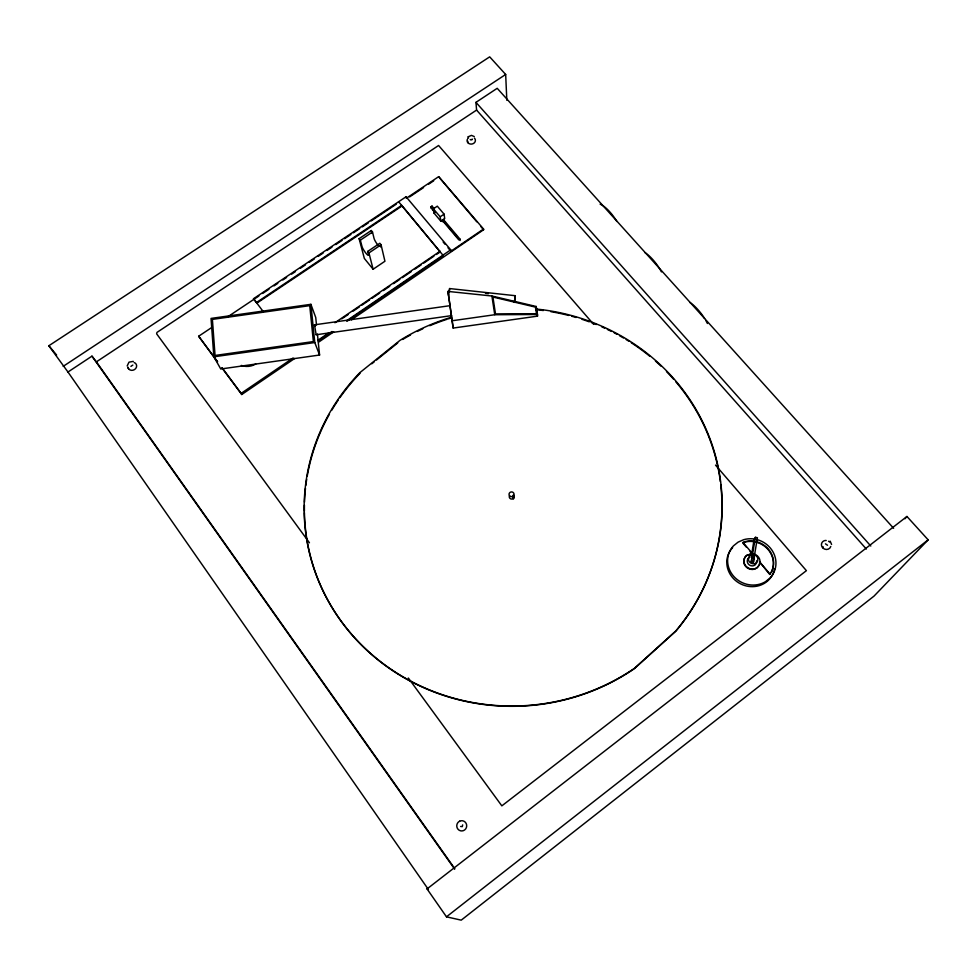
<?xml version="1.0" encoding="UTF-8"?>
<svg xmlns="http://www.w3.org/2000/svg" width="977" height="977" viewBox="0 0 977 977"><rect width="100%" height="100%" fill="white"/><g stroke="black" fill="none" stroke-linecap="round" stroke-linejoin="round"><path stroke-width="1.47" d="M127.157 365.96L128.988 362.162L133.299 361.38M514.305 302.418L515.27 295.701L449.603 288.557L448.528 295.237M514.537 301.82L515.27 295.701M449.335 292.282L449.603 288.557M751.447 555.791L754.024 539.939L755.392 537.326L757.419 537.729L753.365 562.007L751.325 561.592L752.449 554.68L750.067 555.583A4.836 4.506 25.6 0 0 749.53 561.995A4.836 4.506 25.6 0 0 756.271 562.85L757.676 560.981L757.859 558.624A4.836 4.506 25.6 0 0 754.757 554.997L753.829 554.753M751.325 561.592L755.392 537.326M753.365 562.007L754.5 554.936M759.361 564.743L759.935 560.358A8.17 7.621 25.8 0 0 754.684 554.215L753.829 553.996M759.605 564.315L757.004 567.918A8.158 7.621 25.8 0 1 745.634 566.465A8.158 7.621 25.8 0 1 746.538 555.644L750.299 554.118L753.096 554.301L742.972 542.455L744.486 541.808A22.117 20.639 25.8 0 1 754.305 541.258M769.974 574.061L759.764 562.105L769.729 574.464L771.549 571.801A22.117 20.639 25.8 0 0 755.697 541.527M316.023 334.781L451.411 315.656L449.994 305.679L314.496 324.828L316.133 334.598M822.658 547.706L823.269 546.851M825.48 543.847L827.519 545.264M904.983 518.75L906.937 516.467L928.15 539.841L874.012 596.117L461.229 920.151L446.477 916.829L427.047 888.923L906.937 516.467M758.653 566.074L757.236 567.503A8.17 7.621 25.8 0 1 745.854 566.049A8.17 7.621 25.8 0 1 746.77 555.205L752.632 553.703M467.702 137L471.464 135.376L474.285 136.572M512.937 496.243L513.426 495.827A2.491 2.369 -3.9 0 0 512.229 492.005A2.491 2.369 -3.9 0 0 509.078 494.68A2.491 2.369 -3.9 0 0 512.937 496.243L513.12 498.673L513.597 498.258A2.479 2.357 -3.9 0 0 513.352 494.936M371.834 363.762L374.191 361.869M376.536 359.976L397.724 342.927M446.477 916.829L928.15 539.841M317.94 340.277L329.212 332.595M346.75 320.651L450.727 249.843L406.066 196.768L253.531 298.706L263.265 311.626M294.663 358.474L241.759 394.525L241.124 393.377L293.173 357.924M318.172 340.9L331.936 331.521M346.957 321.286L443.326 255.656L398.64 201.738L398.787 202.483M448.016 247.792L450.922 251.248L483.542 229.033L438.649 176.666L406.347 198.258L406.066 196.768M318.587 342.17L333.707 331.875M351.341 319.858L483.603 229.742L483.542 229.033M334.928 322.74L440.09 251.223M341.803 318.844L348.105 314.557M353.161 311.126L359.463 306.827M361.991 305.117L369.55 299.963M372.078 298.254L379.65 293.1M383.436 290.535L389.738 286.237M393.523 283.66L399.825 279.373M402.353 277.663L411.183 271.655M414.969 269.078L421.27 264.791M423.798 263.069L433.886 256.206M436.414 254.496L440.2 251.919L401.669 205.365L256.475 302.528L256.768 303.188L401.816 206.11M443.338 219.459L459.947 239.06L458.787 239.853L442.178 220.24L440.835 221.156L434.093 213.194L433.422 208.785L437.305 206.171L444.083 214.158L444.694 218.543L443.338 219.459L443.546 220.9L459.141 239.328M434.093 213.194L435.437 212.278M440.835 221.156L440.2 216.784L444.083 214.158M359.109 238.657L364.348 258.453L373.116 269.237L384.938 261.238L381.067 244.775L379.833 243.261L367.706 251.419L368.5 254.508A5.764 1.05 56.3 0 1 365.972 253.263A5.764 1.05 56.3 0 1 362.027 246.558L360.342 240.171L359.109 238.657L371.272 230.523L372.506 232.025L374.069 238.473A5.752 1.099 56.4 0 0 378.795 246.106M432.921 210.495L430.857 206.868L432.017 206.086L433.849 208.248M431.089 208.333L432.237 207.551L432.017 206.086M373.116 269.237L368.94 252.933L381.067 244.775M360.342 240.171L372.506 232.025M217.395 361.759L198.649 336.247L212.449 327.026M227.494 316.975L258.881 295.994M262.654 293.466L268.956 289.253M274 285.882L277.786 283.354M282.817 279.984L286.603 277.456M291.647 274.097L295.433 271.569M300.464 268.199L305.508 264.828M309.294 262.3L314.338 258.929M318.111 256.401L323.155 253.031M326.941 250.503L331.985 247.132M335.758 244.604L342.06 240.391M344.588 238.706L350.89 234.492M353.405 232.807L359.707 228.594M362.235 226.908L368.537 222.695M371.052 221.01L396.259 204.169M409.619 196.902L423.554 187.584M428.622 184.189L433.69 180.806M506.819 100.277L505.671 74.46L489.685 56.849L48.85 345.748L67.963 372.017L91.972 356.153L96.393 361.856L476.581 110.083L475.958 102.353L497.208 88.309L893.625 528.301M63.187 366.351L505.671 74.46M749.115 557.611L749.957 557.134M316.499 324.975L315.73 317.464L310.894 304.323L211.032 318.417L213.853 356.813L220.765 369.001L319.577 355.03L317.415 333.987M452.082 320.761L494.753 314.728L537.484 314.509L537.497 316.145L453.169 328.064L447.967 291.415L491.895 296.007L536.165 306.485L537.484 314.509M213.853 356.813L314.777 342.548L319.577 355.03M485.508 293.344L488.488 293.65M751.521 561.238L753.56 561.641M427.047 888.923L428.39 889.497L67.963 372.017M470.242 139.528C471.232 141.018 472.624 137.965 472.233 139.601M314.496 324.828L315.095 326.281M475.958 102.353L870.8 546.021M476.581 110.083L866.343 549.037M593.674 324.376L438.588 145.488L156.967 332.412L156.625 333.816L309.453 542.785M715.518 465.113L806.404 570.666L501.836 805.854L408.349 678.014M476.776 221.779L438.649 176.666M480.672 226.334L483.603 229.742M746.428 547.205L742.752 542.907L744.266 542.247A22.092 20.615 25.8 0 1 754.073 541.698M750.104 551.504L751.948 553.666M432.237 207.551L440.2 216.784M430.857 206.868L434.521 211.191M443.167 242.027L445.109 244.335M48.85 345.748L56.629 355.054M367.706 251.419L368.94 252.933M253.531 298.706L256.475 302.528M830.181 541.16L831.574 544.445M460.607 826.481L462.292 826.615L462.658 824.893M198.649 336.247L217.627 361.783M222.145 367.853L241.124 393.377M221.913 367.828L241.759 394.525M127.804 367.621L128.659 368.793M130.955 366.399C130.271 366.729 133.397 364.665 132.848 365.129M96.393 361.856L454.769 868.651M91.972 356.153L454.635 869.115M371.272 230.523L371.968 233.369M537.497 316.145L536.165 306.485M491.895 296.007L494.753 314.728M447.967 291.415L450.116 306.265M442.178 220.24L442.386 221.681M453.169 328.064L451.337 314.985L451.411 315.656M450.727 249.843L450.922 251.248M450.079 306.326L449.994 305.679M459.947 239.06L460.118 240.476M310.894 304.323L314.777 342.548M467.788 141.176L467.934 142.715M513.426 495.827L513.633 498.746M759.764 562.105L759.801 562.789M756.662 560.761L756.479 563.094L755.087 564.962A4.812 4.494 25.8 0 1 748.382 564.108A4.812 4.494 25.8 0 1 748.919 557.733M644.942 252.616A23.387 8.158 55.3 0 1 661.453 271.899M600.122 204.169A23.118 7.901 56.3 0 1 616.853 221.437M513.12 498.673A2.479 2.357 -3.9 0 1 509.493 495.718M689.774 302.381A23.717 8.414 54.2 0 1 704.6 318.502M706.017 320.871A23.717 8.414 54.2 0 1 707.421 323.509M474.419 138.123A4.152 3.578 -6 0 1 473.918 143.192A4.152 3.578 -6 0 1 468.068 142.898L467.482 142.129A4.152 3.578 -6 0 1 467.348 139.393M467.849 138.551A4.152 3.578 -6 0 1 468.581 137.842M774.566 568.87A24.376 22.752 25.9 0 1 740.542 583.855A24.376 22.752 25.9 0 1 732.603 547.621M756.125 539.377A24.486 22.85 25.8 0 1 770.255 577.798L765.553 581.633A24.486 22.85 25.8 0 1 733.825 576.454A24.486 22.85 25.8 0 1 733.446 545.874L738.123 542.113L743.717 539.683A24.486 22.85 25.8 0 1 754.879 539.121M755.465 541.966A22.092 20.615 25.8 0 1 771.293 572.217M830.78 546.461A4.836 4.433 27.3 0 1 822.829 547.938L822.072 546.949A4.836 4.433 27.3 0 1 822.842 541.576L823.819 540.928A4.836 4.433 27.3 0 1 826.2 540.489M828.569 541.246A4.836 4.433 27.3 0 1 829.546 542.027M134.142 362.552A4.445 3.896 -27.1 0 1 135.644 368.585A4.445 3.896 -27.1 0 1 128.781 369.001L128.256 368.121A4.445 3.896 -27.1 0 1 128.011 367.132M535.775 309.001A209.066 198.99 -3.8 0 1 706.31 429.77A209.066 198.99 -3.8 0 1 675.876 630.91L634.452 668.341A209.066 198.99 -3.8 0 1 356.153 639.398A209.066 198.99 -3.8 0 1 359.89 372.628L399.935 340.411A209.066 198.99 -3.8 0 1 451.093 317.342M720.733 484.58A208.834 198.795 -3.8 0 1 675.73 631.252L634.342 668.647A208.834 198.795 -3.8 0 1 419.365 685.695A208.834 198.795 -3.8 0 1 304.433 512.693M304.409 511.179A208.834 198.795 -3.8 0 1 304.421 505.133M304.506 502.093A208.834 198.795 -3.8 0 1 305.483 488.415M305.838 485.386A208.834 198.795 -3.8 0 1 306.693 479.353M307.181 476.361A208.834 198.795 -3.8 0 1 309.978 463.074M310.332 461.62A208.834 198.795 -3.8 0 1 329.432 414.187M331.692 410.303A208.834 198.795 -3.8 0 1 338.164 400.143M339.886 397.651A208.834 198.795 -3.8 0 1 360.086 373.226M402.646 339.471A208.834 198.795 -3.8 0 1 410.535 334.964M417.289 331.435A208.834 198.795 -3.8 0 1 422.797 328.785M429.795 325.695A208.834 198.795 -3.8 0 1 446.868 319.345M448.296 318.881A208.834 198.795 -3.8 0 1 451.191 317.989M535.787 309.66A208.834 198.795 -3.8 0 1 543.359 310.527M550.845 311.663A208.834 198.795 -3.8 0 1 568.724 315.449M571.692 316.23A208.834 198.795 -3.8 0 1 576.125 317.488M581.974 319.308A208.834 198.795 -3.8 0 1 589.192 321.799M592.038 322.874A208.834 198.795 -3.8 0 1 596.275 324.535M601.832 326.892A208.834 198.795 -3.8 0 1 604.592 328.138M607.34 329.42A208.834 198.795 -3.8 0 1 611.443 331.423M614.167 332.803A208.834 198.795 -3.8 0 1 616.866 334.232M619.54 335.709A208.834 198.795 -3.8 0 1 623.534 337.981M626.159 339.556A208.834 198.795 -3.8 0 1 628.761 341.156M631.325 342.793A208.834 198.795 -3.8 0 1 649.656 356.141M655.445 361.05A208.834 198.795 -3.8 0 1 661.075 366.192M666.497 371.553A208.834 198.795 -3.8 0 1 673.739 379.357M675.718 381.653A208.834 198.795 -3.8 0 1 720.379 481.649M255.705 364.055A15.73 14.044 -21.8 0 1 241.331 365.435M380.566 246.387A5.752 1.099 56.4 0 1 380.627 246.961M459.654 821.193L458.555 821.913A5.129 4.958 -83 0 0 457.224 828.02L457.92 829.143A5.129 4.958 -83 0 0 464.563 830.01A5.129 4.958 -83 0 0 466.041 823.232A5.129 4.958 -83 0 0 459.654 821.193M309.733 305.642L212.388 319.394L215.05 355.457L313.373 341.571L309.733 305.642M536.507 313.715L495.486 313.922L492.909 297.032L535.42 307.096L536.507 313.715"/></g></svg>
